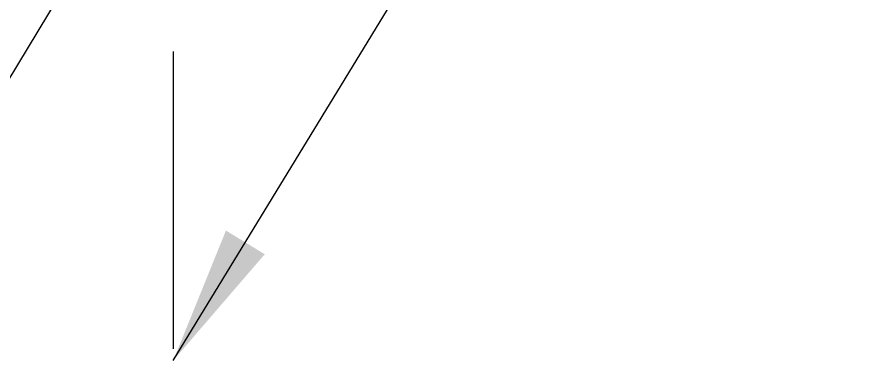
# Model space of a CAD drawing. Extents: x -425 to 6552, y -3049 to 3105.
# Drawn here: x 410.97 to 426.15, y -2851.86 to -2845.66 of the extents above; entities that cross this region are included whole.
import ezdxf

# ---------------------------------------------------------------- set-up
doc = ezdxf.new("R2010")
doc.units = 0
doc.linetypes.add('CENTER', pattern=[17.8, 10.75, -2.35, 2.35, -2.35])
doc.layers.add('3', color=112, linetype='CENTER')
doc.layers.add('DIM', color=1, linetype='CONTINUOUS')
doc.styles.add('OMI-1', font='arial.ttf', dxfattribs={"oblique": 1})
doc.dimstyles.new('1', dxfattribs={"dimtxt": 4, "dimasz": 2.5, "dimexe": 0.8, "dimexo": 0.3, "dimgap": 0.5, "dimtad": 1, "dimtoh": 1, "dimdec": 1, "dimzin": 0, "dimtxsty": 'OMI-1', "dimcen": 0, "dimclrd": 256, "dimclre": 256, "dimclrt": 256, "dimazin": 3, "dimtfac": 0.8, "dimtdec": 1, "dimtix": 1, "dimtmove": 0, "dimatfit": 3, "dimtolj": 1, "dimtzin": 0})

msp = doc.modelspace()

# ---------------------------------------------------------------- linework, layer by layer
at = {"layer": '3', "linetype": 'CENTER', "ltscale": 0.5}
msp.add_line((413.798, -2846.291), (413.798, -2866.415), dxfattribs=at)

# ---------------------------------------------------------------- leaders
at = {"layer": 'DIM', "annotation_type": 0, "has_hookline": 1}
for points, hookline_direction, text_width in [([(413.798, -2851.878), (420.464, -2840.955), (421.28, -2840.907)], 0, 19.996), ([(407.748, -2851.878), (414.352, -2840.96), (388.197, -2842.978)], 1, 45.738)]:
    msp.add_leader(points, dimstyle='1', override={"dimgap": 0.5, "dimtad": 0}, dxfattribs=dict(at, hookline_direction=hookline_direction, text_width=text_width))

doc.saveas('drawing.dxf')
